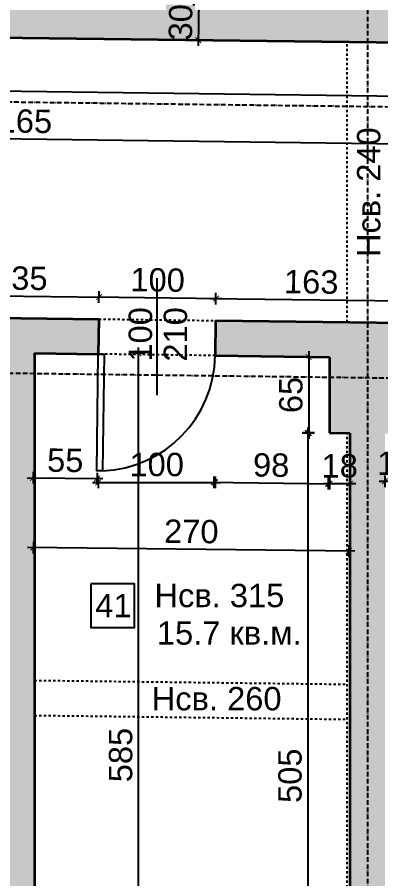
# Model space of a CAD drawing. Header units: inches. Extents: x -72385 to 39588, y -6525 to 66685.
# Drawn here: x -49285 to -48973, y 29439 to 30176 of the extents above; entities that cross this region are included whole.
import ezdxf

# ---------------------------------------------------------------- set-up
doc = ezdxf.new("R2010")
doc.units = ezdxf.units.IN
doc.header["$MEASUREMENT"] = 0
doc.linetypes.add('DashDot', pattern=[0.6, 0.4, -0.1, 0, -0.1])
doc.linetypes.add('Hidden', pattern=[0.4, 0.2, -0.2])
for name, color, linetype, lineweight in [('Врати', 251, 'Continuous', 25), ('Линия на разрез', 252, 'DashDot', 25), ('Надписи Hсв', 252, 'Continuous', 25), ('Надписи врати', 252, 'Continuous', 25), ('Надписи коти вътрешни', 252, 'Continuous', 25), ('Надписи номера на пом.', 252, 'Continuous', 25), ('Надписи площ', 252, 'Continuous', 25), ('Оси', 252, 'DashDot', 25), ('Пунктир', 253, 'Hidden', 25), ('Разрезни линии', 7, 'Continuous', 35), ('Щрих стени', 254, 'Continuous', 25)]:
    doc.layers.add(name, color=color, linetype=linetype, lineweight=lineweight)
doc.styles.add('Arial Regular', font='arial.ttf')
doc.styles.get("Standard").update_dxf_attribs({"font": 'arial.ttf'})
doc.dimstyles.new('Annotative', dxfattribs={"dimscale": 0, "dimtxt": 20, "dimasz": 5, "dimexe": 5, "dimexo": 5, "dimgap": 5, "dimtad": 1, "dimdec": 0, "dimzin": 0, "dimdsep": 46, "dimtxsty": 'Standard', "dimblk": 'ARCHTICK', "dimcen": 5, "dimdle": 5, "dimadec": 0, "dimazin": 0, "dimtfac": 1, "dimtdec": 0, "dimtofl": 0, "dimtmove": 0, "dimatfit": 3, "dimldrblk": 'ARCHTICK', "dimfxl": 5, "dimfxlon": 1, "dimtolj": 1, "dimtzin": 0, "dimarcsym": 1})

# ---------------------------------------------------------------- blocks, each defined once
blk = doc.blocks.new('_ArchTick')
at = {"color": 0, "linetype": 'ByBlock', "const_width": 0.15}
blk.add_lwpolyline([(-0.5, -0.5), (0.5, 0.5)], dxfattribs=at)
blk = doc.blocks.new('*D75')
at = {"layer": 'Defpoints', "color": 0, "ltscale": 50, "transparency": 16777216}
for p in [(-49269.84, 29869.07), (-49215.22, 29868.37), (-49216.34, 29781.31)]:
    blk.add_point(p, dxfattribs=at)
at = {"layer": 'Надписи коти вътрешни', "color": 0, "lineweight": -2, "ltscale": 50, "transparency": 16777216}
for p, q in [((-49275.95, 29782.07), (-49211.34, 29781.24)), ((-49270.89, 29787.01), (-49271.02, 29777.01)), ((-49216.27, 29786.31), (-49216.4, 29776.31))]:
    blk.add_line(p, q, dxfattribs=at)
at = {"layer": 'Надписи коти вътрешни', "color": 0, "lineweight": -2, "ltscale": 50, "transparency": 16777216, "xscale": 5, "yscale": 5, "zscale": 5}
for p, rotation in [((-49270.95, 29782.01), 179.2655286421339), ((-49216.34, 29781.31), 359.2655286421339)]:
    blk.add_blockref('_ArchTick', p, dxfattribs=dict(at, rotation=rotation))
at = {"layer": 'Надписи коти вътрешни', "color": 0, "ltscale": 50, "transparency": 16777216, "insert": (-49243.45, 29796.83), "char_height": 20, "attachment_point": 5, "rotation": 359.26553}
blk.add_mtext('\\A1;55', dxfattribs=at)
blk = doc.blocks.new('*D76')
at = {"layer": 'Defpoints', "color": 0, "ltscale": 50, "transparency": 16777216}
for p in [(-49115.23, 29867.1), (-49017.34, 29865.86), (-49018.46, 29776.93)]:
    blk.add_point(p, dxfattribs=at)
at = {"layer": 'Надписи коти вътрешни', "color": 0, "lineweight": -2, "ltscale": 50, "transparency": 16777216}
for p, q in [((-49116.29, 29783.17), (-49116.42, 29773.17)), ((-49121.35, 29778.24), (-49013.47, 29776.87)), ((-49018.4, 29781.93), (-49018.53, 29771.93))]:
    blk.add_line(p, q, dxfattribs=at)
at = {"layer": 'Надписи коти вътрешни', "color": 0, "lineweight": -2, "ltscale": 50, "transparency": 16777216, "xscale": 5, "yscale": 5, "zscale": 5}
for p, rotation in [((-49116.36, 29778.17), 179.2734742237973), ((-49018.46, 29776.93), 359.2734742237972)]:
    blk.add_blockref('_ArchTick', p, dxfattribs=dict(at, rotation=rotation))
at = {"layer": 'Надписи коти вътрешни', "color": 0, "ltscale": 50, "transparency": 16777216, "insert": (-49067.22, 29792.76), "char_height": 20, "attachment_point": 5, "rotation": 359.27347}
blk.add_mtext('\\A1;98', dxfattribs=at)
blk = doc.blocks.new('*D77')
at = {"layer": 'Defpoints', "color": 0, "ltscale": 50, "transparency": 16777216}
for p in [(-49017.34, 29800.63), (-48999.84, 29800.63), (-49017.34, 29776.87)]:
    blk.add_point(p, dxfattribs=at)
at = {"layer": 'Надписи коти вътрешни', "color": 0, "lineweight": -2, "ltscale": 50, "transparency": 16777216}
for p, q in [((-48994.84, 29776.87), (-49022.34, 29776.87)), ((-49017.34, 29781.87), (-49017.34, 29771.87)), ((-48999.84, 29781.87), (-48999.84, 29771.87))]:
    blk.add_line(p, q, dxfattribs=at)
at = {"layer": 'Надписи коти вътрешни', "color": 0, "lineweight": -2, "ltscale": 50, "transparency": 16777216, "xscale": 5, "yscale": 5, "zscale": 5, "rotation": 180}
blk.add_blockref('_ArchTick', (-49017.34, 29776.87), dxfattribs=at)
at = {"layer": 'Надписи коти вътрешни', "color": 0, "lineweight": -2, "ltscale": 50, "transparency": 16777216, "xscale": 5, "yscale": 5, "zscale": 5}
blk.add_blockref('_ArchTick', (-48999.84, 29776.87), dxfattribs=at)
at = {"layer": 'Надписи коти вътрешни', "color": 0, "ltscale": 50, "transparency": 16777216, "insert": (-49008.59, 29792.08), "char_height": 20, "attachment_point": 5}
blk.add_mtext('\\A1;18', dxfattribs=at)
blk = doc.blocks.new('*D78')
at = {"layer": 'Defpoints', "color": 0, "ltscale": 50, "transparency": 16777216}
for p in [(-49017.34, 29885.38), (-49035.1, 29820.37), (-49017.34, 29820.37)]:
    blk.add_point(p, dxfattribs=at)
at = {"layer": 'Надписи коти вътрешни', "color": 0, "lineweight": -2, "ltscale": 50, "transparency": 16777216}
for p, q in [((-49030.1, 29885.38), (-49040.1, 29885.38)), ((-49035.1, 29890.38), (-49035.1, 29815.37)), ((-49030.1, 29820.37), (-49040.1, 29820.37))]:
    blk.add_line(p, q, dxfattribs=at)
at = {"layer": 'Надписи коти вътрешни', "color": 0, "lineweight": -2, "ltscale": 50, "transparency": 16777216, "xscale": 5, "yscale": 5, "zscale": 5}
for p, rotation in [((-49035.1, 29885.38), 90), ((-49035.1, 29820.37), 270)]:
    blk.add_blockref('_ArchTick', p, dxfattribs=dict(at, rotation=rotation))
at = {"layer": 'Надписи коти вътрешни', "color": 0, "ltscale": 50, "transparency": 16777216, "insert": (-49050.31, 29852.88), "char_height": 20, "attachment_point": 5, "rotation": 90}
blk.add_mtext('\\A1;65', dxfattribs=at)
blk = doc.blocks.new('*D79')
at = {"layer": 'Defpoints', "color": 0, "ltscale": 50, "transparency": 16777216}
for p in [(-48969.84, 29800.79), (-48952.34, 29800.57), (-48952.34, 29779.06)]:
    blk.add_point(p, dxfattribs=at)
at = {"layer": 'Надписи коти вътрешни', "color": 0, "lineweight": -2, "ltscale": 50, "transparency": 16777216}
for p, q in [((-48969.84, 29784.06), (-48969.84, 29774.06)), ((-48952.34, 29784.06), (-48952.34, 29774.06)), ((-48974.84, 29779.06), (-48947.34, 29779.06))]:
    blk.add_line(p, q, dxfattribs=at)
at = {"layer": 'Надписи коти вътрешни', "color": 0, "lineweight": -2, "ltscale": 50, "transparency": 16777216, "xscale": 5, "yscale": 5, "zscale": 5, "rotation": 180}
blk.add_blockref('_ArchTick', (-48969.84, 29779.06), dxfattribs=at)
at = {"layer": 'Надписи коти вътрешни', "color": 0, "lineweight": -2, "ltscale": 50, "transparency": 16777216, "xscale": 5, "yscale": 5, "zscale": 5}
blk.add_blockref('_ArchTick', (-48952.34, 29779.06), dxfattribs=at)
at = {"layer": 'Надписи коти вътрешни', "color": 0, "ltscale": 50, "transparency": 16777216, "insert": (-48961.09, 29794.27), "char_height": 20, "attachment_point": 5}
blk.add_mtext('\\A1;18', dxfattribs=at)
blk = doc.blocks.new('*D80')
at = {"layer": 'Defpoints', "color": 0, "ltscale": 50, "transparency": 16777216}
for p in [(-49215.22, 29868.38), (-49115.23, 29867.1), (-49115.23, 29778.01)]:
    blk.add_point(p, dxfattribs=at)
at = {"layer": 'Надписи коти вътрешни', "color": 0, "lineweight": -2, "ltscale": 50, "transparency": 16777216}
for p, q in [((-49215.22, 29783.01), (-49215.22, 29773.01)), ((-49115.23, 29783.01), (-49115.23, 29773.01)), ((-49220.22, 29778.01), (-49110.23, 29778.01))]:
    blk.add_line(p, q, dxfattribs=at)
at = {"layer": 'Надписи коти вътрешни', "color": 0, "lineweight": -2, "ltscale": 50, "transparency": 16777216, "xscale": 5, "yscale": 5, "zscale": 5, "rotation": 180}
blk.add_blockref('_ArchTick', (-49215.22, 29778.01), dxfattribs=at)
at = {"layer": 'Надписи коти вътрешни', "color": 0, "lineweight": -2, "ltscale": 50, "transparency": 16777216, "xscale": 5, "yscale": 5, "zscale": 5}
blk.add_blockref('_ArchTick', (-49115.23, 29778.01), dxfattribs=at)
at = {"layer": 'Надписи коти вътрешни', "color": 0, "ltscale": 50, "transparency": 16777216, "insert": (-49165.22, 29793.22), "char_height": 20, "attachment_point": 5}
blk.add_mtext('\\A1;100', dxfattribs=at)
blk = doc.blocks.new('*D82')
at = {"layer": 'Defpoints', "color": 0, "ltscale": 50, "transparency": 16777216}
for p in [(-49269.84, 29803.67), (-48999.84, 29800.63), (-49270.76, 29722.23)]:
    blk.add_point(p, dxfattribs=at)
at = {"layer": 'Надписи коти вътрешни', "color": 0, "lineweight": -2, "ltscale": 50, "transparency": 16777216}
for p, q in [((-49270.7, 29727.23), (-49270.81, 29717.23)), ((-49000.7, 29724.19), (-49000.81, 29714.19)), ((-48995.76, 29719.13), (-49275.76, 29722.29))]:
    blk.add_line(p, q, dxfattribs=at)
at = {"layer": 'Надписи коти вътрешни', "color": 0, "lineweight": -2, "ltscale": 50, "transparency": 16777216, "xscale": 5, "yscale": 5, "zscale": 5}
for p, rotation in [((-49270.76, 29722.23), 179.3538382086161), ((-49000.76, 29719.19), 359.353838208616)]:
    blk.add_blockref('_ArchTick', p, dxfattribs=dict(at, rotation=rotation))
at = {"layer": 'Надписи коти вътрешни', "color": 0, "ltscale": 50, "transparency": 16777216, "insert": (-49135.58, 29735.92), "char_height": 20, "attachment_point": 5, "rotation": 359.35384}
blk.add_mtext('\\A1;270', dxfattribs=at)
blk = doc.blocks.new('*D8130')
at = {"layer": 'Defpoints', "color": 0, "ltscale": 50, "transparency": 16777216}
for p in [(-49269.84, 29888.59), (-49180.78, 29888.59), (-49269.84, 29303.55)]:
    blk.add_point(p, dxfattribs=at)
at = {"layer": 'Надписи коти вътрешни', "color": 0, "lineweight": -2, "ltscale": 50, "transparency": 16777216}
for p, q in [((-49180.78, 29298.55), (-49180.78, 29893.59)), ((-49185.78, 29888.59), (-49175.78, 29888.59)), ((-49185.78, 29303.55), (-49175.78, 29303.55))]:
    blk.add_line(p, q, dxfattribs=at)
at = {"layer": 'Надписи коти вътрешни', "color": 0, "lineweight": -2, "ltscale": 50, "transparency": 16777216, "xscale": 5, "yscale": 5, "zscale": 5}
for p, rotation in [((-49180.78, 29888.59), 90), ((-49180.78, 29303.55), 270)]:
    blk.add_blockref('_ArchTick', p, dxfattribs=dict(at, rotation=rotation))
at = {"layer": 'Надписи коти вътрешни', "color": 0, "ltscale": 50, "transparency": 16777216, "insert": (-49195.99, 29544.58), "char_height": 20, "attachment_point": 5, "rotation": 90}
blk.add_mtext('\\A1;585', dxfattribs=at)
blk = doc.blocks.new('*D124')
at = {"layer": 'Defpoints', "color": 0, "ltscale": 50, "transparency": 16777216}
for p in [(-49214.6, 29936.73), (-49349.84, 29919.62), (-49214.84, 29917.9)]:
    blk.add_point(p, dxfattribs=at)
at = {"layer": 'Надписи коти вътрешни', "color": 0, "lineweight": -2, "ltscale": 50, "transparency": 16777216}
for p, q in [((-49354.6, 29938.51), (-49209.6, 29936.67)), ((-49349.66, 29933.45), (-49349.53, 29943.45)), ((-49214.66, 29931.73), (-49214.53, 29941.73))]:
    blk.add_line(p, q, dxfattribs=at)
at = {"layer": 'Надписи коти вътрешни', "color": 0, "lineweight": -2, "ltscale": 50, "transparency": 16777216, "xscale": 5, "yscale": 5, "zscale": 5}
for p, rotation in [((-49349.6, 29938.45), 179.2706286525431), ((-49214.6, 29936.73), 359.2706286525431)]:
    blk.add_blockref('_ArchTick', p, dxfattribs=dict(at, rotation=rotation))
at = {"layer": 'Надписи коти вътрешни', "color": 0, "ltscale": 50, "transparency": 16777216, "insert": (-49281.9, 29952.81), "char_height": 20, "attachment_point": 5, "rotation": 359.27063}
blk.add_mtext('\\A1;135', dxfattribs=at)
blk = doc.blocks.new('*D125')
at = {"layer": 'Defpoints', "color": 0, "ltscale": 50, "transparency": 16777216}
for p in [(-49114.6, 29935.46), (-49214.84, 29917.9), (-49114.84, 29916.62)]:
    blk.add_point(p, dxfattribs=at)
at = {"layer": 'Надписи коти вътрешни', "color": 0, "lineweight": -2, "ltscale": 50, "transparency": 16777216}
for p, q in [((-49214.66, 29931.73), (-49214.53, 29941.73)), ((-49114.66, 29930.46), (-49114.53, 29940.46)), ((-49219.6, 29936.8), (-49109.6, 29935.4))]:
    blk.add_line(p, q, dxfattribs=at)
at = {"layer": 'Надписи коти вътрешни', "color": 0, "lineweight": -2, "ltscale": 50, "transparency": 16777216, "xscale": 5, "yscale": 5, "zscale": 5}
for p, rotation in [((-49214.6, 29936.73), 179.2706286525358), ((-49114.6, 29935.46), 359.2706286525358)]:
    blk.add_blockref('_ArchTick', p, dxfattribs=dict(at, rotation=rotation))
at = {"layer": 'Надписи коти вътрешни', "color": 0, "ltscale": 50, "transparency": 16777216, "insert": (-49164.4, 29951.31), "char_height": 20, "attachment_point": 5, "rotation": 359.27063}
blk.add_mtext('\\A1;100', dxfattribs=at)
blk = doc.blocks.new('*D4238')
at = {"layer": 'Defpoints', "color": 0, "ltscale": 50, "transparency": 16777216}
for p in [(-48951.72, 29933.39), (-49114.84, 29916.62), (-48951.96, 29914.55)]:
    blk.add_point(p, dxfattribs=at)
at = {"layer": 'Надписи коти вътрешни', "color": 0, "lineweight": -2, "ltscale": 50, "transparency": 16777216}
for p, q in [((-49114.66, 29930.46), (-49114.53, 29940.46)), ((-48951.78, 29928.39), (-48951.65, 29938.39)), ((-49119.6, 29935.52), (-48946.72, 29933.32))]:
    blk.add_line(p, q, dxfattribs=at)
at = {"layer": 'Надписи коти вътрешни', "color": 0, "lineweight": -2, "ltscale": 50, "transparency": 16777216, "xscale": 5, "yscale": 5, "zscale": 5}
for p, rotation in [((-49114.6, 29935.46), 179.2706286525406), ((-48951.72, 29933.39), 359.2706286525406)]:
    blk.add_blockref('_ArchTick', p, dxfattribs=dict(at, rotation=rotation))
at = {"layer": 'Надписи коти вътрешни', "color": 0, "ltscale": 50, "transparency": 16777216, "insert": (-49032.96, 29949.64), "char_height": 20, "attachment_point": 5, "rotation": 359.27063}
blk.add_mtext('\\A1;163', dxfattribs=at)
blk = doc.blocks.new('*D4244')
at = {"layer": 'Defpoints', "color": 0, "ltscale": 50, "transparency": 16777216}
for p in [(-50567.34, 30175.13), (-47202.34, 30132.3), (-47202.92, 30086.52)]:
    blk.add_point(p, dxfattribs=at)
at = {"layer": 'Надписи коти вътрешни', "color": 0, "lineweight": -2, "ltscale": 50, "transparency": 16777216}
for p, q in [((-50572.92, 30129.42), (-47197.92, 30086.45)), ((-50567.86, 30134.36), (-50567.98, 30124.36)), ((-47202.86, 30091.52), (-47202.98, 30081.52))]:
    blk.add_line(p, q, dxfattribs=at)
at = {"layer": 'Надписи коти вътрешни', "color": 0, "lineweight": -2, "ltscale": 50, "transparency": 16777216, "xscale": 5, "yscale": 5, "zscale": 5}
for p, rotation in [((-50567.92, 30129.36), 179.2706286525391), ((-47202.92, 30086.52), 359.2706286525391)]:
    blk.add_blockref('_ArchTick', p, dxfattribs=dict(at, rotation=rotation))
at = {"layer": 'Надписи коти вътрешни', "color": 0, "ltscale": 50, "transparency": 16777216, "insert": (-48885.23, 30123.15), "char_height": 20, "attachment_point": 5, "rotation": 359.27063}
blk.add_mtext('\\A1;3365', dxfattribs=at)
blk = doc.blocks.new('*D4245')
at = {"layer": 'Defpoints', "color": 0, "ltscale": 50, "transparency": 16777216}
for p in [(-51367.34, 30185.32), (-47202.34, 30132.3), (-47203.44, 30045.66)]:
    blk.add_point(p, dxfattribs=at)
at = {"layer": 'Надписи коти вътрешни', "color": 0, "lineweight": -2, "ltscale": 50, "transparency": 16777216}
for p, q in [((-51368.38, 30103.68), (-51368.5, 30093.68)), ((-51373.44, 30098.74), (-47198.44, 30045.59)), ((-47203.38, 30050.66), (-47203.5, 30040.66))]:
    blk.add_line(p, q, dxfattribs=at)
at = {"layer": 'Надписи коти вътрешни', "color": 0, "lineweight": -2, "ltscale": 50, "transparency": 16777216, "xscale": 5, "yscale": 5, "zscale": 5}
for p, rotation in [((-51368.44, 30098.68), 179.2706286525389), ((-47203.44, 30045.66), 359.2706286525388)]:
    blk.add_blockref('_ArchTick', p, dxfattribs=dict(at, rotation=rotation))
at = {"layer": 'Надписи коти вътрешни', "color": 0, "ltscale": 50, "transparency": 16777216, "insert": (-49285.75, 30087.38), "char_height": 20, "attachment_point": 5, "rotation": 359.27063}
blk.add_mtext('\\A1;4165', dxfattribs=at)
blk = doc.blocks.new('*D8131')
at = {"layer": 'Defpoints', "color": 0, "ltscale": 50, "transparency": 16777216}
for p in [(-48999.84, 29820.15), (-49035.84, 29315.11), (-48999.84, 29315.11)]:
    blk.add_point(p, dxfattribs=at)
at = {"layer": 'Надписи коти вътрешни', "color": 0, "lineweight": -2, "ltscale": 50, "transparency": 16777216}
for p, q in [((-49030.84, 29820.15), (-49040.84, 29820.15)), ((-49035.84, 29825.15), (-49035.84, 29310.11)), ((-49030.84, 29315.11), (-49040.84, 29315.11))]:
    blk.add_line(p, q, dxfattribs=at)
at = {"layer": 'Надписи коти вътрешни', "color": 0, "lineweight": -2, "ltscale": 50, "transparency": 16777216, "xscale": 5, "yscale": 5, "zscale": 5}
for p, rotation in [((-49035.84, 29820.15), 90), ((-49035.84, 29315.11), 270)]:
    blk.add_blockref('_ArchTick', p, dxfattribs=dict(at, rotation=rotation))
at = {"layer": 'Надписи коти вътрешни', "color": 0, "ltscale": 50, "transparency": 16777216, "insert": (-49051.05, 29526.86), "char_height": 20, "attachment_point": 5, "rotation": 90}
blk.add_mtext('\\A1;505', dxfattribs=at)
blk = doc.blocks.new('*D7157')
at = {"layer": 'Defpoints', "color": 0, "ltscale": 10, "transparency": 16777216}
for p in [(-49047.34, 30185.79), (-49129.66, 30156.83), (-49047.72, 30155.79)]:
    blk.add_point(p, dxfattribs=at)
at = {"layer": 'Надписи коти вътрешни', "color": 0, "lineweight": -2, "ltscale": 10, "transparency": 16777216}
for p, q in [((-49129.22, 30191.83), (-49129.73, 30151.83)), ((-49124.28, 30186.77), (-49134.28, 30186.89)), ((-49124.66, 30156.77), (-49134.66, 30156.9))]:
    blk.add_line(p, q, dxfattribs=at)
at = {"layer": 'Надписи коти вътрешни', "color": 0, "lineweight": -2, "ltscale": 10, "transparency": 16777216, "xscale": 5, "yscale": 5, "zscale": 5}
for p, rotation in [((-49129.28, 30186.83), 89.27062865253563), ((-49129.66, 30156.83), 269.2706286525356)]:
    blk.add_blockref('_ArchTick', p, dxfattribs=dict(at, rotation=rotation))
at = {"layer": 'Надписи коти вътрешни', "color": 0, "ltscale": 10, "transparency": 16777216, "insert": (-49144.69, 30172.02), "char_height": 20, "attachment_point": 5, "rotation": 89.27063}
blk.add_mtext('\\A1;30', dxfattribs=at)

msp = doc.modelspace()

# ---------------------------------------------------------------- hatches: boundary and pattern name
at = {"layer": 'Щрих стени', "ltscale": 10}
h = msp.add_hatch(color=256, dxfattribs=at)
h.dxf.hatch_style = 1
h.paths.add_polyline_path([(-50167.34, 31065.12), (-50134.82, 31064.7), (-50134.38, 31099.7), (-50234.39, 31100.97), (-50234.84, 31065.98), (-50202.34, 31065.56), (-50202.34, 31035.56), (-50197.34, 31035.5), (-50197.34, 30530.45), (-50232.34, 30530.9), (-50232.34, 30470.89), (-50752.34, 30477.51), (-50752.34, 30537.52), (-50817.34, 30538.35), (-50817.34, 30478.34), (-51347.34, 30485.09), (-51347.34, 30540.09), (-51367.34, 30540.35), (-51367.34, 30552.85), (-51397.34, 30552.85), (-51397.34, 30540.73), (-51402.34, 30540.79), (-51402.34, 30513.29), (-51416.96, 30513.48), (-51417.34, 30483.48), (-51397.34, 30483.23), (-51397.34, 30175.7), (-51367.34, 30175.7), (-51367.34, 30185.32), (-51222.34, 30183.47), (-51221.96, 30213.47), (-51367.34, 30215.32), (-51367.34, 30455.34), (-51097.34, 30451.9), (-51097.34, 30211.88), (-51121.96, 30212.2), (-51122.34, 30182.2), (-51042.34, 30181.18), (-51041.96, 30211.18), (-51067.34, 30211.5), (-51067.34, 30451.52), (-50797.34, 30448.08), (-50797.34, 30208.06), (-50941.96, 30209.91), (-50942.34, 30179.91), (-50667.34, 30176.41), (-50666.96, 30206.4), (-50767.34, 30207.68), (-50767.34, 30447.7), (-50497.34, 30444.26), (-50497.34, 30359.26), (-50467.34, 30359.26), (-50467.34, 30431.38), (-50197.34, 30427.94), (-50197.34, 30212.93), (-50467.34, 30216.36), (-50467.34, 30289.25), (-50497.34, 30289.25), (-50497.34, 30204.25), (-50566.96, 30205.13), (-50567.34, 30175.13), (-47202.34, 30132.3), (-47202.34, 30057.29), (-47139.84, 30057.29), (-47139.84, 30131.5), (-46899.84, 30128.44), (-46899.46, 30158.44), (-46924.84, 30158.77), (-46924.84, 30229.15), (-46954.84, 30229.15), (-46954.84, 30159.15), (-47139.84, 30161.5), (-47139.84, 30232.3), (-47202.34, 30232.3), (-47202.34, 30162.3), (-49017.34, 30185.4), (-49017.34, 30225.79), (-49047.34, 30225.79), (-49047.34, 30185.79), (-50167.34, 30200.04)])
h.paths.add_polyline_path([(-50434.38, 31103.52), (-50534.39, 31104.79), (-50534.84, 31069.79), (-50434.82, 31068.52)])
h.paths.add_polyline_path([(-50734.38, 31107.34), (-50834.39, 31108.61), (-50834.84, 31073.61), (-50802.34, 31073.2), (-50802.34, 31043.2), (-50767.34, 31042.75), (-50767.34, 31072.75), (-50734.82, 31072.34)])
h.paths.add_polyline_path([(-51034.38, 31111.16), (-51134.39, 31112.43), (-51134.84, 31077.43), (-51034.82, 31076.16)])
h = msp.add_hatch(color=256, dxfattribs=at)
h.dxf.hatch_style = 1
h.paths.add_polyline_path([(-51034.84, 29311.02), (-51069.84, 29311.46), (-51069.84, 29911.51), (-51020.22, 29910.88), (-51019.84, 29940.88), (-51147.34, 29942.5), (-51147.72, 29912.5), (-51099.84, 29911.89), (-51099.84, 29311.84), (-51134.84, 29312.29), (-51135.28, 29277.29), (-51035.28, 29276.02)])
h.paths.add_polyline_path([(-50734.84, 29307.2), (-50767.34, 29307.61), (-50767.34, 29337.61), (-50769.84, 29337.65), (-50769.84, 29907.69), (-50529.84, 29904.63), (-50529.84, 29894.25), (-50499.84, 29894.25), (-50499.84, 29904.25), (-50425.22, 29903.3), (-50424.84, 29933.3), (-50919.84, 29939.6), (-50920.22, 29909.6), (-50814.84, 29908.26), (-50814.84, 29848.26), (-50799.84, 29848.07), (-50799.84, 29338.03), (-50802.34, 29308.06), (-50834.84, 29308.47), (-50835.28, 29273.47), (-50735.28, 29272.2)])
h.paths.add_polyline_path([(-50434.84, 29303.38), (-50499.84, 29304.21), (-50499.84, 29334.59), (-50529.84, 29334.59), (-50529.84, 29304.59), (-50534.84, 29304.65), (-50535.28, 29269.65), (-50435.28, 29268.38)])
h.paths.add_polyline_path([(-50154.84, 29299.81), (-50167.34, 29299.97), (-50167.34, 29329.98), (-50169.84, 29330.01), (-50169.84, 29522.52), (-50054.84, 29521.06), (-50054.84, 29398.55), (-50042.34, 29398.55), (-50042.34, 29533.4), (-50072.34, 29533.78), (-50072.34, 29676.29), (-50020, 29675.63), (-50019.84, 29688.13), (-50089.84, 29689.02), (-50090, 29676.52), (-50084.84, 29676.45), (-50084.84, 29533.94), (-50169.84, 29535.02), (-50169.84, 29677.53), (-50165, 29677.47), (-50164.84, 29689.97), (-50169.84, 29690.03), (-50169.84, 29900.05), (-50045.22, 29898.47), (-50044.84, 29928.46), (-50324.84, 29932.03), (-50325.22, 29902.03), (-50199.84, 29900.43), (-50199.84, 29690.42), (-50204.84, 29690.48), (-50205, 29677.98), (-50199.84, 29677.92), (-50199.84, 29535.4), (-50279.84, 29536.42), (-50279.84, 29691.44), (-50499.84, 29694.24), (-50499.84, 29794.24), (-50529.84, 29794.24), (-50529.84, 29434.6), (-50499.84, 29434.6), (-50499.84, 29681.23), (-50292.84, 29678.6), (-50292.84, 29524.09), (-50199.84, 29522.9), (-50199.84, 29330.39), (-50202.34, 29300.42), (-50234.84, 29300.83), (-50235.28, 29265.83), (-50155.28, 29264.82)])
h.paths.add_polyline_path([(-50024.85, 29298.16), (-50042.34, 29298.38), (-50042.34, 29323.54), (-50054.84, 29323.54), (-50054.84, 29298.54), (-50064.84, 29298.67), (-50065.29, 29263.67), (-50025.29, 29263.16)])
h.paths.add_polyline_path([(-49834.84, 29295.74), (-49839.84, 29295.8), (-49839.84, 29895.85), (-49815.22, 29895.54), (-49814.84, 29925.53), (-49944.84, 29927.19), (-49945.22, 29897.19), (-49869.84, 29896.23), (-49869.84, 29686.22), (-49919.84, 29686.85), (-49920, 29674.35), (-49869.84, 29673.71), (-49869.84, 29296.19), (-49934.84, 29297.01), (-49935.28, 29262.02), (-49835.28, 29260.74)])
h.paths.add_polyline_path([(-49534.84, 29291.92), (-49567.34, 29292.33), (-49567.34, 29322.34), (-49569.84, 29322.37), (-49569.84, 29827.41), (-49552.34, 29827.19), (-49552.34, 29892.19), (-49450.22, 29890.89), (-49449.84, 29920.89), (-49714.84, 29924.26), (-49715.22, 29894.26), (-49634.84, 29893.24), (-49634.84, 29873.24), (-49617.34, 29873.02), (-49617.34, 29828.01), (-49599.84, 29827.79), (-49599.84, 29322.75), (-49602.34, 29292.78), (-49634.84, 29293.19), (-49635.28, 29258.2), (-49535.28, 29256.92)])
h.paths.add_polyline_path([(-49234.84, 29288.1), (-49269.84, 29288.55), (-49269.84, 29888.59), (-49215.22, 29887.9), (-49214.84, 29917.9), (-49349.84, 29919.62), (-49350.22, 29889.62), (-49299.84, 29888.98), (-49299.84, 29288.93), (-49334.84, 29289.37), (-49335.28, 29254.38), (-49235.28, 29253.1)])
h.paths.add_polyline_path([(-48934.84, 29284.28), (-48967.34, 29284.7), (-48967.34, 29314.7), (-48969.84, 29314.73), (-48969.84, 29819.77), (-48952.34, 29819.55), (-48952.34, 29884.55), (-48951.96, 29914.55), (-49114.84, 29916.62), (-49115.22, 29886.63), (-49017.34, 29885.38), (-49017.34, 29820.37), (-48999.84, 29820.15), (-48999.84, 29315.11), (-49002.34, 29285.14), (-49034.84, 29285.56), (-49035.28, 29250.56), (-48935.28, 29249.29)])

# ---------------------------------------------------------------- linework, layer by layer
at = {"layer": 'Врати', "ltscale": 50}
msp.add_lwpolyline([(-49215.22, 29887.89), (-49210.22, 29887.83), (-49211.49, 29787.84), (-49216.49, 29787.9)], close=True, dxfattribs=at)
msp.add_arc((-49215.22, 29887.89), 100, 272.13661, 359.27063, dxfattribs=at)
at = {"layer": 'Линия на разрез', "ltscale": 10}
msp.add_lwpolyline([(-52477.21, 30144.44), (-41314.83, 30002.34), (-41314.83, 29502.3), (-40057.72, 29486.3), (-40057.09, 29536.29)], dxfattribs=at)
at = {"layer": 'Надписи врати', "ltscale": 50}
msp.add_line((-49164.7, 29852.81), (-49164.7, 29952.81), dxfattribs=at)
at = {"layer": 'Надписи номера на пом.', "ltscale": 50}
msp.add_lwpolyline([(-49221.67, 29691.19), (-49221.67, 29653.69), (-49184.17, 29653.69), (-49184.17, 29691.19)], close=True, dxfattribs=at)
at = {"layer": 'Оси', "ltscale": 10}
msp.add_line((-48984.84, 31567.6), (-48984.84, 28767.38), dxfattribs=at)
msp.add_lwpolyline([(-39839.84, 29751.04), (-51384.84, 29898.02), (-51384.84, 30028.03), (-52799.84, 30046.04)], dxfattribs=at)
at = {"layer": 'Пунктир', "ltscale": 10}
for p, q in [((-49002.34, 29915.19), (-49002.34, 30155.21)), ((-49214.84, 29917.9), (-49114.84, 29916.62)), ((-49115.22, 29886.63), (-49215.22, 29887.9)), ((-49002.34, 29315.14), (-49002.34, 29820.18)), ((-49269.84, 29608.57), (-49002.34, 29605.17)), ((-49269.84, 29578.57), (-49002.34, 29575.16))]:
    msp.add_line(p, q, dxfattribs=at)
at = {"layer": 'Разрезни линии', "ltscale": 50}
for p, q in [((-50567.34, 30175.13), (-47202.34, 30132.3)), ((-49349.84, 29919.62), (-49214.84, 29917.9)), ((-49214.84, 29917.9), (-49215.22, 29887.9)), ((-49114.84, 29916.62), (-49115.22, 29886.63)), ((-49114.84, 29916.62), (-48951.96, 29914.55)), ((-49269.84, 29888.59), (-49269.84, 29288.55)), ((-49269.84, 29888.59), (-49215.22, 29887.9)), ((-49115.22, 29886.63), (-49017.34, 29885.38)), ((-49017.34, 29885.38), (-49017.34, 29820.37)), ((-49017.34, 29820.37), (-48999.84, 29820.15)), ((-48999.84, 29820.15), (-48999.84, 29315.11))]:
    msp.add_line(p, q, dxfattribs=at)

# ---------------------------------------------------------------- texts
at = {"layer": 'Надписи Hсв', "ltscale": 100, "insert": (-48993.78, 29970.99), "char_height": 20, "width": 180.4891, "attachment_point": 1, "rotation": 90, "style": 'Arial Regular'}
msp.add_mtext('Hсв. 240', dxfattribs=at)
at = {"layer": 'Надписи Hсв', "ltscale": 100, "char_height": 20, "width": 180.4891, "attachment_point": 1, "style": 'Arial Regular'}
for s, insert in [('Hсв. 315', (-49167.11, 29691.18)), ('Hсв. 260', (-49169.48, 29602.85))]:
    msp.add_mtext(s, dxfattribs=dict(at, insert=insert))
at = {"layer": 'Надписи врати', "ltscale": 100, "char_height": 20, "width": 180.4891, "attachment_point": 1, "rotation": 90, "style": 'Arial Regular'}
for s, insert in [('100', (-49189.22, 29881.47)), ('210', (-49159.22, 29881.47))]:
    msp.add_mtext(s, dxfattribs=dict(at, insert=insert))
at = {"layer": 'Надписи номера на пом.', "ltscale": 100, "insert": (-49292.53, 29682.5), "char_height": 20, "width": 180.4891, "attachment_point": 1, "style": 'Arial Regular'}
msp.add_mtext('\\pxqc;41', dxfattribs=at)
at = {"layer": 'Надписи площ', "ltscale": 100, "insert": (-49165.01, 29659.08), "char_height": 20, "width": 180.4891, "attachment_point": 1, "style": 'Arial Regular'}
msp.add_mtext('15.7 кв.м.', dxfattribs=at)

# ---------------------------------------------------------------- dimensions: what is measured, and where the dimension line sits
at = {"layer": 'Надписи коти вътрешни', "ltscale": 10}
dim = msp.add_linear_dim(base=(-49129.66, 30156.83), p1=(-49047.34, 30185.79), p2=(-49047.72, 30155.79), angle=269.27063, dimstyle='Annotative', override={"dimscale": 0, "dimtix": 0, "dimtofl": 0, "dimtmove": 0, "dimatfit": 3}, dxfattribs=at)
dim.commit()
dim.dimension.update_dxf_attribs({"geometry": '*D7157', "text_midpoint": (-49129.47, 30171.83), "dimtype": 129})
at = {"layer": 'Надписи коти вътрешни', "ltscale": 50}
for p1, p2, distance, picture, middle in [((-51367.34, 30185.32), (-47202.34, 30132.3), -86.65, '*D4245', (-49285.75, 30087.38)), ((-50567.34, 30175.13), (-47202.34, 30132.3), -45.78, '*D4244', (-48885.23, 30123.15)), ((-49349.84, 29919.62), (-49214.84, 29917.9), 18.84, '*D124', (-49281.9, 29952.81)), ((-49214.84, 29917.9), (-49114.84, 29916.62), 18.84, '*D125', (-49164.4, 29951.31)), ((-49114.84, 29916.62), (-48951.96, 29914.55), 18.84, '*D4238', (-49032.96, 29949.64)), ((-49269.84, 29869.07), (-49215.22, 29868.37), -87.07, '*D75', (-49243.45, 29796.83)), ((-49115.23, 29867.1), (-49017.34, 29865.86), -88.93, '*D76', (-49067.22, 29792.76)), ((-48999.84, 29800.63), (-49269.84, 29803.67), 81.45, '*D82', (-49135.58, 29735.92))]:
    dim = msp.add_aligned_dim(p1=p1, p2=p2, distance=distance, dimstyle='Annotative', override={"dimscale": 0, "dimtix": 0, "dimtofl": 0, "dimtmove": 0, "dimatfit": 3}, dxfattribs=at)
    dim.commit()
    dim.dimension.update_dxf_attribs({"geometry": picture, "text_midpoint": middle})
for base, p1, p2, picture, middle in [((-49180.78, 29888.59), (-49269.84, 29303.55), (-49269.84, 29888.59), '*D8130', (-49180.78, 29544.58)), ((-49035.84, 29315.11), (-48999.84, 29820.15), (-48999.84, 29315.11), '*D8131', (-49035.84, 29526.86))]:
    dim = msp.add_linear_dim(base=base, p1=p1, p2=p2, angle=90, dimstyle='Annotative', override={"dimscale": 0, "dimtix": 0, "dimtofl": 0, "dimtmove": 0, "dimatfit": 3}, dxfattribs=at)
    dim.commit()
    dim.dimension.update_dxf_attribs({"geometry": picture, "text_midpoint": middle, "dimtype": 128})
dim = msp.add_linear_dim(base=(-49035.1, 29820.37), p1=(-49017.34, 29885.38), p2=(-49017.34, 29820.37), angle=90, dimstyle='Annotative', override={"dimscale": 0, "dimtix": 0, "dimtofl": 0, "dimtmove": 0, "dimatfit": 3}, dxfattribs=at)
dim.commit()
dim.dimension.update_dxf_attribs({"geometry": '*D78', "text_midpoint": (-49050.31, 29852.88)})
dim = msp.add_linear_dim(base=(-49115.23, 29778.01), p1=(-49215.22, 29868.38), p2=(-49115.23, 29867.1), dimstyle='Annotative', override={"dimscale": 0, "dimtix": 0, "dimtofl": 0, "dimtmove": 0, "dimatfit": 3}, dxfattribs=at)
dim.commit()
dim.dimension.update_dxf_attribs({"geometry": '*D80', "text_midpoint": (-49165.22, 29793.22)})
for base, p1, p2, picture, middle in [((-49017.33731907, 29776.86937489), (-48999.83731907, 29800.62980303), (-49017.33731907, 29800.62980303), '*D77', (-49008.58731907, 29776.86937489)), ((-48952.33731907, 29779.05653463), (-48969.83731907, 29800.79265129), (-48952.33731907, 29800.56986546), '*D79', (-48961.08731907, 29779.05653463))]:
    dim = msp.add_linear_dim(base=base, p1=p1, p2=p2, dimstyle='Annotative', override={"dimscale": 0, "dimtix": 0, "dimtofl": 0, "dimtmove": 0, "dimatfit": 3}, dxfattribs=at)
    dim.commit()
    dim.dimension.update_dxf_attribs({"geometry": picture, "text_midpoint": middle, "dimtype": 128})

doc.saveas('drawing.dxf')
